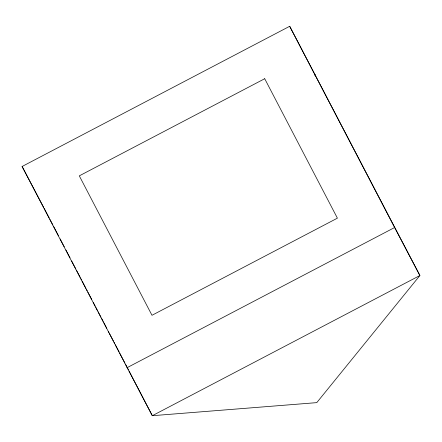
<?xml version="1.0" encoding="UTF-8"?>
<svg xmlns="http://www.w3.org/2000/svg" width="442" height="442" viewBox="0 0 442 442"><rect width="100%" height="100%" fill="white"/><g stroke="black" fill="none" stroke-linecap="round" stroke-linejoin="round"><path stroke-width="0.66" d="M22.1 166.479L289.687 26.293L419.9 275.521L316.765 402.634L152.313 415.707L22.1 166.479L43.559 207.176M127.014 367.722L394.601 227.536L419.9 275.521L152.313 415.707L129.036 371.053M44.2 208.392L47.399 214.464M289.687 26.293L394.601 227.536M47.719 215.077L49.316 218.138M49.952 219.359L52.819 224.862M53.46 226.089L58.559 235.873M60.156 238.934L64.3 246.885M65.897 249.945L70.04 257.896M71.637 260.951L75.781 268.907M76.416 270.128L80.245 277.471M80.88 278.692L81.521 279.913M82.157 281.14L85.986 288.477M86.621 289.703L87.262 290.924M87.897 292.151L91.726 299.488M93.317 302.549L95.234 306.218M95.87 307.439L97.467 310.499M98.102 311.721L100.975 317.229M101.61 318.45L103.207 321.511M103.842 322.732L106.71 328.24M108.307 331.296L108.942 332.522M109.583 333.743L113.406 341.086M114.047 342.307L114.682 343.528M115.323 344.754L119.147 352.092M119.788 353.318L124.887 363.103M125.528 364.33L128.395 369.832M314.986 74.278L314.997 75.659M264.708 78.72L79.3 175.855L151.993 315.295L337.401 218.16L264.708 78.72"/></g></svg>
